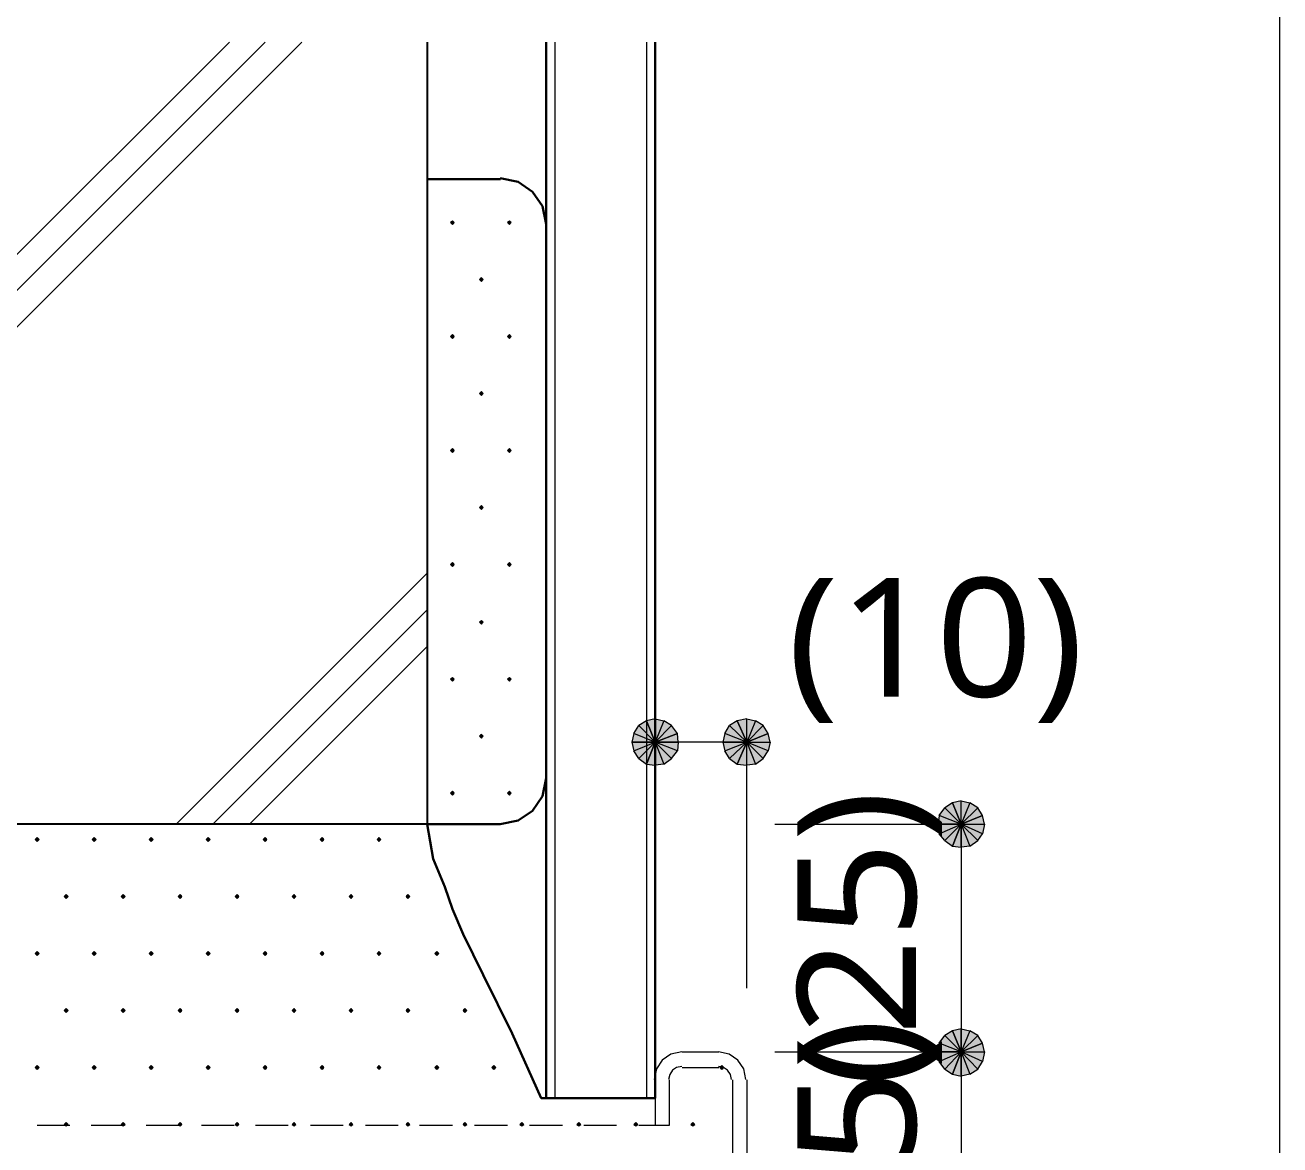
# Model space of a CAD drawing. Header units: millimetres. Extents: x 0 to 420, y 0 to 297.
# Drawn here: x 182.66 to 210.16, y 108.79 to 133.34 of the extents above; entities that cross this region are included whole.
import ezdxf
from ezdxf.enums import TextEntityAlignment as Align

# ---------------------------------------------------------------- set-up
doc = ezdxf.new("R2010")
doc.units = ezdxf.units.MM
doc.styles.add('kst32b', font='NotoSansJP-Variable.ttf')

msp = doc.modelspace()

# ---------------------------------------------------------------- hatches: boundary and pattern name
for points in [[(192.024, 129.053), (192.003, 129.032), (191.982, 129.011), (192.003, 128.99), (192.024, 128.968), (192.045, 128.99), (192.066, 129.011), (192.045, 129.032), (192.024, 129.053)], [(193.273, 129.053), (193.252, 129.032), (193.23, 129.011), (193.252, 128.99), (193.273, 128.968), (193.294, 128.99), (193.315, 129.011), (193.294, 129.032), (193.273, 129.053)], [(192.659, 127.804), (192.638, 127.783), (192.617, 127.762), (192.638, 127.741), (192.659, 127.72), (192.68, 127.741), (192.701, 127.762), (192.68, 127.783), (192.659, 127.804)], [(192.024, 126.555), (192.003, 126.534), (191.982, 126.513), (192.003, 126.492), (192.024, 126.471), (192.045, 126.492), (192.066, 126.513), (192.045, 126.534), (192.024, 126.555)], [(193.273, 126.555), (193.252, 126.534), (193.23, 126.513), (193.252, 126.492), (193.273, 126.471), (193.294, 126.492), (193.315, 126.513), (193.294, 126.534), (193.273, 126.555)], [(192.659, 125.307), (192.638, 125.285), (192.617, 125.264), (192.638, 125.243), (192.659, 125.222), (192.68, 125.243), (192.701, 125.264), (192.68, 125.285), (192.659, 125.307)], [(192.024, 124.058), (192.003, 124.037), (191.982, 124.015), (192.003, 123.994), (192.024, 123.973), (192.045, 123.994), (192.066, 124.015), (192.045, 124.037), (192.024, 124.058)], [(193.273, 124.058), (193.252, 124.037), (193.23, 124.015), (193.252, 123.994), (193.273, 123.973), (193.294, 123.994), (193.315, 124.015), (193.294, 124.037), (193.273, 124.058)], [(192.659, 122.809), (192.638, 122.788), (192.617, 122.767), (192.638, 122.746), (192.659, 122.724), (192.68, 122.746), (192.701, 122.767), (192.68, 122.788), (192.659, 122.809)], [(192.024, 121.56), (192.003, 121.539), (191.982, 121.518), (192.003, 121.497), (192.024, 121.475), (192.045, 121.497), (192.066, 121.518), (192.045, 121.539), (192.024, 121.56)], [(193.273, 121.56), (193.252, 121.539), (193.23, 121.518), (193.252, 121.497), (193.273, 121.475), (193.294, 121.497), (193.315, 121.518), (193.294, 121.539), (193.273, 121.56)], [(192.659, 120.29), (192.638, 120.269), (192.617, 120.248), (192.638, 120.227), (192.659, 120.205), (192.68, 120.227), (192.701, 120.248), (192.68, 120.269), (192.659, 120.29)], [(192.024, 119.041), (192.003, 119.02), (191.982, 118.999), (192.003, 118.978), (192.024, 118.957), (192.045, 118.978), (192.066, 118.999), (192.045, 119.02), (192.024, 119.041)], [(193.273, 119.041), (193.252, 119.02), (193.23, 118.999), (193.252, 118.978), (193.273, 118.957), (193.294, 118.978), (193.315, 118.999), (193.294, 119.02), (193.273, 119.041)], [(192.659, 117.792), (192.638, 117.771), (192.617, 117.75), (192.638, 117.729), (192.659, 117.708), (192.68, 117.729), (192.701, 117.75), (192.68, 117.771), (192.659, 117.792)], [(196.956, 117.814), (196.829, 117.983), (196.469, 117.623), (196.956, 117.814)], [(198.946, 117.814), (198.84, 117.983), (198.48, 117.623), (198.946, 117.814)], [(192.024, 116.544), (192.003, 116.522), (191.982, 116.501), (192.003, 116.48), (192.024, 116.459), (192.045, 116.48), (192.066, 116.501), (192.045, 116.522), (192.024, 116.544)], [(193.273, 116.544), (193.252, 116.522), (193.23, 116.501), (193.252, 116.48), (193.273, 116.459), (193.294, 116.48), (193.315, 116.501), (193.294, 116.522), (193.273, 116.544)], [(203.645, 116.014), (203.539, 116.184), (203.179, 115.824), (203.645, 116.014)], [(182.922, 115.528), (182.901, 115.506), (182.88, 115.485), (182.901, 115.464), (182.922, 115.443), (182.944, 115.464), (182.965, 115.485), (182.944, 115.506), (182.922, 115.528)], [(184.171, 115.528), (184.15, 115.506), (184.129, 115.485), (184.15, 115.464), (184.171, 115.443), (184.192, 115.464), (184.213, 115.485), (184.192, 115.506), (184.171, 115.528)], [(185.42, 115.528), (185.399, 115.506), (185.378, 115.485), (185.399, 115.464), (185.42, 115.443), (185.441, 115.464), (185.462, 115.485), (185.441, 115.506), (185.42, 115.528)], [(186.669, 115.528), (186.648, 115.506), (186.627, 115.485), (186.648, 115.464), (186.669, 115.443), (186.69, 115.464), (186.711, 115.485), (186.69, 115.506), (186.669, 115.528)], [(187.918, 115.528), (187.896, 115.506), (187.875, 115.485), (187.896, 115.464), (187.918, 115.443), (187.939, 115.464), (187.96, 115.485), (187.939, 115.506), (187.918, 115.528)], [(189.167, 115.528), (189.145, 115.506), (189.124, 115.485), (189.145, 115.464), (189.167, 115.443), (189.188, 115.464), (189.209, 115.485), (189.188, 115.506), (189.167, 115.528)], [(190.415, 115.528), (190.394, 115.506), (190.373, 115.485), (190.394, 115.464), (190.415, 115.443), (190.437, 115.464), (190.458, 115.485), (190.437, 115.506), (190.415, 115.528)], [(183.557, 114.279), (183.536, 114.258), (183.515, 114.237), (183.536, 114.215), (183.557, 114.194), (183.579, 114.215), (183.6, 114.237), (183.579, 114.258), (183.557, 114.279)], [(184.806, 114.279), (184.785, 114.258), (184.764, 114.237), (184.785, 114.215), (184.806, 114.194), (184.827, 114.215), (184.849, 114.237), (184.827, 114.258), (184.806, 114.279)], [(186.055, 114.279), (186.034, 114.258), (186.013, 114.237), (186.034, 114.215), (186.055, 114.194), (186.076, 114.215), (186.097, 114.237), (186.076, 114.258), (186.055, 114.279)], [(187.304, 114.279), (187.283, 114.258), (187.262, 114.237), (187.283, 114.215), (187.304, 114.194), (187.325, 114.215), (187.346, 114.237), (187.325, 114.258), (187.304, 114.279)], [(188.553, 114.279), (188.532, 114.258), (188.51, 114.237), (188.532, 114.215), (188.553, 114.194), (188.574, 114.215), (188.595, 114.237), (188.574, 114.258), (188.553, 114.279)], [(189.802, 114.279), (189.78, 114.258), (189.759, 114.237), (189.78, 114.215), (189.802, 114.194), (189.823, 114.215), (189.844, 114.237), (189.823, 114.258), (189.802, 114.279)], [(191.05, 114.279), (191.029, 114.258), (191.008, 114.237), (191.029, 114.215), (191.05, 114.194), (191.071, 114.215), (191.093, 114.237), (191.071, 114.258), (191.05, 114.279)], [(182.922, 113.03), (182.901, 113.009), (182.88, 112.988), (182.901, 112.966), (182.922, 112.945), (182.944, 112.966), (182.965, 112.988), (182.944, 113.009), (182.922, 113.03)], [(184.171, 113.03), (184.15, 113.009), (184.129, 112.988), (184.15, 112.966), (184.171, 112.945), (184.192, 112.966), (184.213, 112.988), (184.192, 113.009), (184.171, 113.03)], [(185.42, 113.03), (185.399, 113.009), (185.378, 112.988), (185.399, 112.966), (185.42, 112.945), (185.441, 112.966), (185.462, 112.988), (185.441, 113.009), (185.42, 113.03)], [(186.669, 113.03), (186.648, 113.009), (186.627, 112.988), (186.648, 112.966), (186.669, 112.945), (186.69, 112.966), (186.711, 112.988), (186.69, 113.009), (186.669, 113.03)], [(187.918, 113.03), (187.896, 113.009), (187.875, 112.988), (187.896, 112.966), (187.918, 112.945), (187.939, 112.966), (187.96, 112.988), (187.939, 113.009), (187.918, 113.03)], [(189.167, 113.03), (189.145, 113.009), (189.124, 112.988), (189.145, 112.966), (189.167, 112.945), (189.188, 112.966), (189.209, 112.988), (189.188, 113.009), (189.167, 113.03)], [(190.415, 113.03), (190.394, 113.009), (190.373, 112.988), (190.394, 112.966), (190.415, 112.945), (190.437, 112.966), (190.458, 112.988), (190.437, 113.009), (190.415, 113.03)], [(191.685, 113.03), (191.664, 113.009), (191.643, 112.988), (191.664, 112.966), (191.685, 112.945), (191.707, 112.966), (191.728, 112.988), (191.707, 113.009), (191.685, 113.03)], [(183.557, 111.781), (183.536, 111.76), (183.515, 111.739), (183.536, 111.718), (183.557, 111.696), (183.579, 111.718), (183.6, 111.739), (183.579, 111.76), (183.557, 111.781)], [(184.806, 111.781), (184.785, 111.76), (184.764, 111.739), (184.785, 111.718), (184.806, 111.696), (184.827, 111.718), (184.849, 111.739), (184.827, 111.76), (184.806, 111.781)], [(186.055, 111.781), (186.034, 111.76), (186.013, 111.739), (186.034, 111.718), (186.055, 111.696), (186.076, 111.718), (186.097, 111.739), (186.076, 111.76), (186.055, 111.781)], [(187.304, 111.781), (187.283, 111.76), (187.262, 111.739), (187.283, 111.718), (187.304, 111.696), (187.325, 111.718), (187.346, 111.739), (187.325, 111.76), (187.304, 111.781)], [(188.553, 111.781), (188.532, 111.76), (188.51, 111.739), (188.532, 111.718), (188.553, 111.696), (188.574, 111.718), (188.595, 111.739), (188.574, 111.76), (188.553, 111.781)], [(189.802, 111.781), (189.78, 111.76), (189.759, 111.739), (189.78, 111.718), (189.802, 111.696), (189.823, 111.718), (189.844, 111.739), (189.823, 111.76), (189.802, 111.781)], [(191.05, 111.781), (191.029, 111.76), (191.008, 111.739), (191.029, 111.718), (191.05, 111.696), (191.071, 111.718), (191.093, 111.739), (191.071, 111.76), (191.05, 111.781)], [(192.299, 111.781), (192.278, 111.76), (192.257, 111.739), (192.278, 111.718), (192.299, 111.696), (192.32, 111.718), (192.342, 111.739), (192.32, 111.76), (192.299, 111.781)], [(203.645, 111.019), (203.539, 111.188), (203.179, 110.829), (203.645, 111.019)], [(182.922, 110.532), (182.901, 110.511), (182.88, 110.49), (182.901, 110.469), (182.922, 110.448), (182.944, 110.469), (182.965, 110.49), (182.944, 110.511), (182.922, 110.532)], [(184.171, 110.532), (184.15, 110.511), (184.129, 110.49), (184.15, 110.469), (184.171, 110.448), (184.192, 110.469), (184.213, 110.49), (184.192, 110.511), (184.171, 110.532)], [(185.42, 110.532), (185.399, 110.511), (185.378, 110.49), (185.399, 110.469), (185.42, 110.448), (185.441, 110.469), (185.462, 110.49), (185.441, 110.511), (185.42, 110.532)], [(186.669, 110.532), (186.648, 110.511), (186.627, 110.49), (186.648, 110.469), (186.669, 110.448), (186.69, 110.469), (186.711, 110.49), (186.69, 110.511), (186.669, 110.532)], [(187.918, 110.532), (187.896, 110.511), (187.875, 110.49), (187.896, 110.469), (187.918, 110.448), (187.939, 110.469), (187.96, 110.49), (187.939, 110.511), (187.918, 110.532)], [(189.167, 110.532), (189.145, 110.511), (189.124, 110.49), (189.145, 110.469), (189.167, 110.448), (189.188, 110.469), (189.209, 110.49), (189.188, 110.511), (189.167, 110.532)], [(190.415, 110.532), (190.394, 110.511), (190.373, 110.49), (190.394, 110.469), (190.415, 110.448), (190.437, 110.469), (190.458, 110.49), (190.437, 110.511), (190.415, 110.532)], [(191.685, 110.532), (191.664, 110.511), (191.643, 110.49), (191.664, 110.469), (191.685, 110.448), (191.707, 110.469), (191.728, 110.49), (191.707, 110.511), (191.685, 110.532)], [(192.934, 110.532), (192.913, 110.511), (192.892, 110.49), (192.913, 110.469), (192.934, 110.448), (192.955, 110.469), (192.977, 110.49), (192.955, 110.511), (192.934, 110.532)], [(197.929, 110.532), (197.908, 110.511), (197.887, 110.49), (197.908, 110.469), (197.929, 110.448), (197.951, 110.469), (197.972, 110.49), (197.951, 110.511), (197.929, 110.532)], [(183.557, 109.284), (183.536, 109.262), (183.515, 109.241), (183.536, 109.22), (183.557, 109.199), (183.579, 109.22), (183.6, 109.241), (183.579, 109.262), (183.557, 109.284)], [(184.806, 109.284), (184.785, 109.262), (184.764, 109.241), (184.785, 109.22), (184.806, 109.199), (184.827, 109.22), (184.849, 109.241), (184.827, 109.262), (184.806, 109.284)], [(186.055, 109.284), (186.034, 109.262), (186.013, 109.241), (186.034, 109.22), (186.055, 109.199), (186.076, 109.22), (186.097, 109.241), (186.076, 109.262), (186.055, 109.284)], [(187.304, 109.284), (187.283, 109.262), (187.262, 109.241), (187.283, 109.22), (187.304, 109.199), (187.325, 109.22), (187.346, 109.241), (187.325, 109.262), (187.304, 109.284)], [(188.553, 109.284), (188.532, 109.262), (188.51, 109.241), (188.532, 109.22), (188.553, 109.199), (188.574, 109.22), (188.595, 109.241), (188.574, 109.262), (188.553, 109.284)], [(189.802, 109.284), (189.78, 109.262), (189.759, 109.241), (189.78, 109.22), (189.802, 109.199), (189.823, 109.22), (189.844, 109.241), (189.823, 109.262), (189.802, 109.284)], [(191.05, 109.284), (191.029, 109.262), (191.008, 109.241), (191.029, 109.22), (191.05, 109.199), (191.071, 109.22), (191.093, 109.241), (191.071, 109.262), (191.05, 109.284)], [(192.299, 109.284), (192.278, 109.262), (192.257, 109.241), (192.278, 109.22), (192.299, 109.199), (192.32, 109.22), (192.342, 109.241), (192.32, 109.262), (192.299, 109.284)], [(193.548, 109.284), (193.527, 109.262), (193.506, 109.241), (193.527, 109.22), (193.548, 109.199), (193.569, 109.22), (193.59, 109.241), (193.569, 109.262), (193.548, 109.284)], [(194.797, 109.284), (194.776, 109.262), (194.754, 109.241), (194.776, 109.22), (194.797, 109.199), (194.818, 109.22), (194.839, 109.241), (194.818, 109.262), (194.797, 109.284)], [(196.046, 109.284), (196.025, 109.262), (196.003, 109.241), (196.025, 109.22), (196.046, 109.199), (196.067, 109.22), (196.088, 109.241), (196.067, 109.262), (196.046, 109.284)], [(197.295, 109.284), (197.273, 109.262), (197.252, 109.241), (197.273, 109.22), (197.295, 109.199), (197.316, 109.22), (197.337, 109.241), (197.316, 109.262), (197.295, 109.284)]]:
    msp.add_hatch(color=7).paths.add_polyline_path(points)
h = msp.add_hatch(color=7)
h.paths.add_polyline_path([(196.279, 118.089), (196.109, 117.983), (196.469, 117.623), (196.279, 118.089)])
h.paths.add_polyline_path([(196.109, 117.983), (196.469, 117.623), (196.003, 117.814), (196.109, 117.983)])
h.paths.add_polyline_path([(196.469, 117.623), (196.003, 117.814), (195.961, 117.623), (196.469, 117.623)])
h = msp.add_hatch(color=7)
h.paths.add_polyline_path([(196.829, 117.983), (196.66, 118.089), (196.469, 117.623), (196.829, 117.983)])
h.paths.add_polyline_path([(196.66, 118.089), (196.469, 117.623), (196.469, 118.131), (196.66, 118.089)])
h.paths.add_polyline_path([(196.469, 117.623), (196.469, 118.131), (196.279, 118.089), (196.469, 117.623)])
h = msp.add_hatch(color=7)
h.paths.add_polyline_path([(198.268, 118.089), (198.099, 117.983), (198.48, 117.623), (198.268, 118.089)])
h.paths.add_polyline_path([(198.099, 117.983), (198.48, 117.623), (197.993, 117.814), (198.099, 117.983)])
h.paths.add_polyline_path([(198.48, 117.623), (197.993, 117.814), (197.951, 117.623), (198.48, 117.623)])
h = msp.add_hatch(color=7)
h.paths.add_polyline_path([(198.84, 117.983), (198.67, 118.089), (198.48, 117.623), (198.84, 117.983)])
h.paths.add_polyline_path([(198.67, 118.089), (198.48, 117.623), (198.48, 118.131), (198.67, 118.089)])
h.paths.add_polyline_path([(198.48, 117.623), (198.48, 118.131), (198.268, 118.089), (198.48, 117.623)])
h = msp.add_hatch(color=7)
h.paths.add_polyline_path([(196.829, 117.263), (196.956, 117.433), (196.469, 117.623), (196.829, 117.263)])
h.paths.add_polyline_path([(196.956, 117.433), (196.469, 117.623), (196.977, 117.623), (196.956, 117.433)])
h.paths.add_polyline_path([(196.469, 117.623), (196.977, 117.623), (196.956, 117.814), (196.469, 117.623)])
h = msp.add_hatch(color=7)
h.paths.add_polyline_path([(198.84, 117.263), (198.946, 117.433), (198.48, 117.623), (198.84, 117.263)])
h.paths.add_polyline_path([(198.946, 117.433), (198.48, 117.623), (198.988, 117.623), (198.946, 117.433)])
h.paths.add_polyline_path([(198.48, 117.623), (198.988, 117.623), (198.946, 117.814), (198.48, 117.623)])
h = msp.add_hatch(color=7)
h.paths.add_polyline_path([(195.961, 117.623), (196.003, 117.433), (196.469, 117.623), (195.961, 117.623)])
h.paths.add_polyline_path([(196.003, 117.433), (196.469, 117.623), (196.109, 117.263), (196.003, 117.433)])
h.paths.add_polyline_path([(196.469, 117.623), (196.109, 117.263), (196.279, 117.136), (196.469, 117.623)])
h = msp.add_hatch(color=7)
h.paths.add_polyline_path([(196.279, 117.136), (196.469, 117.115), (196.469, 117.623), (196.279, 117.136)])
h.paths.add_polyline_path([(196.469, 117.115), (196.469, 117.623), (196.66, 117.136), (196.469, 117.115)])
h.paths.add_polyline_path([(196.469, 117.623), (196.66, 117.136), (196.829, 117.263), (196.469, 117.623)])
h = msp.add_hatch(color=7)
h.paths.add_polyline_path([(197.951, 117.623), (197.993, 117.433), (198.48, 117.623), (197.951, 117.623)])
h.paths.add_polyline_path([(197.993, 117.433), (198.48, 117.623), (198.099, 117.263), (197.993, 117.433)])
h.paths.add_polyline_path([(198.48, 117.623), (198.099, 117.263), (198.268, 117.136), (198.48, 117.623)])
h = msp.add_hatch(color=7)
h.paths.add_polyline_path([(198.268, 117.136), (198.48, 117.115), (198.48, 117.623), (198.268, 117.136)])
h.paths.add_polyline_path([(198.48, 117.115), (198.48, 117.623), (198.67, 117.136), (198.48, 117.115)])
h.paths.add_polyline_path([(198.48, 117.623), (198.67, 117.136), (198.84, 117.263), (198.48, 117.623)])
h = msp.add_hatch(color=7)
h.paths.add_polyline_path([(202.988, 116.29), (202.819, 116.184), (203.179, 115.824), (202.988, 116.29)])
h.paths.add_polyline_path([(202.819, 116.184), (203.179, 115.824), (202.692, 116.014), (202.819, 116.184)])
h.paths.add_polyline_path([(203.179, 115.824), (202.692, 116.014), (202.671, 115.824), (203.179, 115.824)])
h = msp.add_hatch(color=7)
h.paths.add_polyline_path([(203.539, 116.184), (203.369, 116.29), (203.179, 115.824), (203.539, 116.184)])
h.paths.add_polyline_path([(203.369, 116.29), (203.179, 115.824), (203.179, 116.332), (203.369, 116.29)])
h.paths.add_polyline_path([(203.179, 115.824), (203.179, 116.332), (202.988, 116.29), (203.179, 115.824)])
h = msp.add_hatch(color=7)
h.paths.add_polyline_path([(202.671, 115.824), (202.692, 115.612), (203.179, 115.824), (202.671, 115.824)])
h.paths.add_polyline_path([(202.692, 115.612), (203.179, 115.824), (202.819, 115.464), (202.692, 115.612)])
h.paths.add_polyline_path([(203.179, 115.824), (202.819, 115.464), (202.988, 115.337), (203.179, 115.824)])
h = msp.add_hatch(color=7)
h.paths.add_polyline_path([(202.988, 115.337), (203.179, 115.316), (203.179, 115.824), (202.988, 115.337)])
h.paths.add_polyline_path([(203.179, 115.316), (203.179, 115.824), (203.369, 115.337), (203.179, 115.316)])
h.paths.add_polyline_path([(203.179, 115.824), (203.369, 115.337), (203.539, 115.464), (203.179, 115.824)])
h = msp.add_hatch(color=7)
h.paths.add_polyline_path([(203.539, 115.464), (203.645, 115.612), (203.179, 115.824), (203.539, 115.464)])
h.paths.add_polyline_path([(203.645, 115.612), (203.179, 115.824), (203.687, 115.824), (203.645, 115.612)])
h.paths.add_polyline_path([(203.179, 115.824), (203.687, 115.824), (203.645, 116.014), (203.179, 115.824)])
h = msp.add_hatch(color=7)
h.paths.add_polyline_path([(202.988, 111.294), (202.819, 111.188), (203.179, 110.829), (202.988, 111.294)])
h.paths.add_polyline_path([(202.819, 111.188), (203.179, 110.829), (202.692, 111.019), (202.819, 111.188)])
h.paths.add_polyline_path([(203.179, 110.829), (202.692, 111.019), (202.671, 110.829), (203.179, 110.829)])
h = msp.add_hatch(color=7)
h.paths.add_polyline_path([(203.539, 111.188), (203.369, 111.294), (203.179, 110.829), (203.539, 111.188)])
h.paths.add_polyline_path([(203.369, 111.294), (203.179, 110.829), (203.179, 111.337), (203.369, 111.294)])
h.paths.add_polyline_path([(203.179, 110.829), (203.179, 111.337), (202.988, 111.294), (203.179, 110.829)])
h = msp.add_hatch(color=7)
h.paths.add_polyline_path([(203.539, 110.448), (203.645, 110.617), (203.179, 110.829), (203.539, 110.448)])
h.paths.add_polyline_path([(203.645, 110.617), (203.179, 110.829), (203.687, 110.829), (203.645, 110.617)])
h.paths.add_polyline_path([(203.179, 110.829), (203.687, 110.829), (203.645, 111.019), (203.179, 110.829)])
h = msp.add_hatch(color=7)
h.paths.add_polyline_path([(202.671, 110.829), (202.692, 110.617), (203.179, 110.829), (202.671, 110.829)])
h.paths.add_polyline_path([(202.692, 110.617), (203.179, 110.829), (202.819, 110.448), (202.692, 110.617)])
h.paths.add_polyline_path([(203.179, 110.829), (202.819, 110.448), (202.988, 110.342), (203.179, 110.829)])
h = msp.add_hatch(color=7)
h.paths.add_polyline_path([(202.988, 110.342), (203.179, 110.3), (203.179, 110.829), (202.988, 110.342)])
h.paths.add_polyline_path([(203.179, 110.3), (203.179, 110.829), (203.369, 110.342), (203.179, 110.3)])
h.paths.add_polyline_path([(203.179, 110.829), (203.369, 110.342), (203.539, 110.448), (203.179, 110.829)])

# ---------------------------------------------------------------- linework, layer by layer
at = {"lineweight": 13}
for points in [[(210.164, 45.995), (210.164, 285.983)], [(187.918, 132.969), (171.471, 116.522)], [(187.135, 132.969), (171.471, 117.327)], [(188.722, 132.969), (171.577, 115.824)], [(194.268, 132.969), (194.268, 109.813)], [(196.279, 132.969), (196.279, 109.813)], [(191.474, 121.327), (185.97, 115.824)], [(191.474, 120.523), (186.775, 115.824)], [(191.474, 119.719), (187.579, 115.824)], [(198.48, 117.623), (196.469, 117.623)], [(198.48, 112.226), (198.48, 117.623)], [(199.094, 115.824), (203.179, 115.824)], [(203.179, 115.824), (203.179, 110.829)], [(197.051, 110.829), (196.816, 110.781), (196.625, 110.652), (196.495, 110.46), (196.448, 110.225)], [(197.062, 110.829), (197.866, 110.829)], [(198.459, 110.225), (198.411, 110.46), (198.282, 110.652), (198.09, 110.781), (197.855, 110.829)], [(199.094, 110.829), (203.179, 110.829)], [(203.179, 110.829), (203.179, 105.812)], [(197.051, 110.511), (196.94, 110.489), (196.849, 110.427), (196.788, 110.337), (196.765, 110.225)], [(197.062, 110.49), (197.866, 110.49)], [(198.141, 110.225), (198.119, 110.337), (198.057, 110.427), (197.967, 110.489), (197.855, 110.511)], [(196.469, 110.215), (196.469, 109.22), (196.787, 109.22), (196.787, 110.215)], [(198.162, 110.215), (198.162, 106.426)], [(198.48, 110.215), (198.48, 106.426)], [(182.922, 109.22), (183.642, 109.22)], [(184.108, 109.22), (184.827, 109.22)], [(185.314, 109.22), (186.034, 109.22)], [(186.521, 109.22), (187.24, 109.22)], [(187.706, 109.22), (188.426, 109.22)], [(188.912, 109.22), (189.632, 109.22)], [(190.119, 109.22), (190.839, 109.22)], [(191.304, 109.22), (192.024, 109.22)], [(192.511, 109.22), (193.23, 109.22)], [(193.717, 109.22), (194.437, 109.22)], [(194.903, 109.22), (195.622, 109.22)], [(196.109, 109.22), (196.469, 109.22)]]:
    msp.add_lwpolyline(points, dxfattribs=at)
at = {"lineweight": 25}
msp.add_lwpolyline([(191.474, 132.969), (191.474, 115.824), (171.471, 115.824), (171.471, 132.969)], dxfattribs=at)
at = {"lineweight": 30}
for points in [[(194.077, 132.969), (194.077, 109.813)], [(196.469, 132.969), (196.469, 109.813), (194.077, 109.813)], [(193.082, 129.963), (191.474, 129.963)], [(194.077, 128.979), (193.998, 129.37), (193.783, 129.69), (193.463, 129.905), (193.072, 129.984)], [(193.072, 115.824), (193.463, 115.903), (193.783, 116.118), (193.998, 116.438), (194.077, 116.829)], [(191.474, 115.824), (191.601, 115.062), (191.855, 114.448), (192.024, 113.961), (192.257, 113.411), (192.701, 112.522), (193.336, 111.231), (193.971, 109.813), (194.077, 109.813)], [(193.082, 115.824), (191.474, 115.824)]]:
    msp.add_lwpolyline(points, dxfattribs=at)
at = {"lineweight": 0}
for points in [[(192.024, 129.053), (192.003, 129.032), (191.982, 129.011), (192.003, 128.99), (192.024, 128.968), (192.045, 128.99), (192.066, 129.011), (192.045, 129.032)], [(193.273, 129.053), (193.252, 129.032), (193.23, 129.011), (193.252, 128.99), (193.273, 128.968), (193.294, 128.99), (193.315, 129.011), (193.294, 129.032)], [(192.659, 127.804), (192.638, 127.783), (192.617, 127.762), (192.638, 127.741), (192.659, 127.72), (192.68, 127.741), (192.701, 127.762), (192.68, 127.783)], [(192.024, 126.555), (192.003, 126.534), (191.982, 126.513), (192.003, 126.492), (192.024, 126.471), (192.045, 126.492), (192.066, 126.513), (192.045, 126.534)], [(193.273, 126.555), (193.252, 126.534), (193.23, 126.513), (193.252, 126.492), (193.273, 126.471), (193.294, 126.492), (193.315, 126.513), (193.294, 126.534)], [(192.659, 125.307), (192.638, 125.285), (192.617, 125.264), (192.638, 125.243), (192.659, 125.222), (192.68, 125.243), (192.701, 125.264), (192.68, 125.285)], [(192.024, 124.058), (192.003, 124.037), (191.982, 124.015), (192.003, 123.994), (192.024, 123.973), (192.045, 123.994), (192.066, 124.015), (192.045, 124.037)], [(193.273, 124.058), (193.252, 124.037), (193.23, 124.015), (193.252, 123.994), (193.273, 123.973), (193.294, 123.994), (193.315, 124.015), (193.294, 124.037)], [(192.659, 122.809), (192.638, 122.788), (192.617, 122.767), (192.638, 122.746), (192.659, 122.724), (192.68, 122.746), (192.701, 122.767), (192.68, 122.788)], [(192.024, 121.56), (192.003, 121.539), (191.982, 121.518), (192.003, 121.497), (192.024, 121.475), (192.045, 121.497), (192.066, 121.518), (192.045, 121.539)], [(193.273, 121.56), (193.252, 121.539), (193.23, 121.518), (193.252, 121.497), (193.273, 121.475), (193.294, 121.497), (193.315, 121.518), (193.294, 121.539)], [(192.659, 120.29), (192.638, 120.269), (192.617, 120.248), (192.638, 120.227), (192.659, 120.205), (192.68, 120.227), (192.701, 120.248), (192.68, 120.269)], [(192.024, 119.041), (192.003, 119.02), (191.982, 118.999), (192.003, 118.978), (192.024, 118.957), (192.045, 118.978), (192.066, 118.999), (192.045, 119.02)], [(193.273, 119.041), (193.252, 119.02), (193.23, 118.999), (193.252, 118.978), (193.273, 118.957), (193.294, 118.978), (193.315, 118.999), (193.294, 119.02)], [(196.279, 118.089), (196.109, 117.983), (196.469, 117.623)], [(196.469, 117.623), (196.469, 118.131), (196.279, 118.089)], [(196.66, 118.089), (196.469, 117.623), (196.469, 118.131)], [(196.829, 117.983), (196.66, 118.089), (196.469, 117.623)], [(198.268, 118.089), (198.099, 117.983), (198.48, 117.623)], [(198.48, 117.623), (198.48, 118.131), (198.268, 118.089)], [(198.67, 118.089), (198.48, 117.623), (198.48, 118.131)], [(198.84, 117.983), (198.67, 118.089), (198.48, 117.623)], [(192.659, 117.792), (192.638, 117.771), (192.617, 117.75), (192.638, 117.729), (192.659, 117.708), (192.68, 117.729), (192.701, 117.75), (192.68, 117.771)], [(196.469, 117.623), (196.003, 117.814), (195.961, 117.623)], [(196.109, 117.983), (196.469, 117.623), (196.003, 117.814)], [(196.956, 117.814), (196.829, 117.983), (196.469, 117.623)], [(196.469, 117.623), (196.977, 117.623), (196.956, 117.814)], [(198.48, 117.623), (197.993, 117.814), (197.951, 117.623)], [(198.099, 117.983), (198.48, 117.623), (197.993, 117.814)], [(198.946, 117.814), (198.84, 117.983), (198.48, 117.623)], [(198.48, 117.623), (198.988, 117.623), (198.946, 117.814)], [(195.961, 117.623), (196.003, 117.433), (196.469, 117.623)], [(196.003, 117.433), (196.469, 117.623), (196.109, 117.263)], [(196.469, 117.623), (196.109, 117.263), (196.279, 117.136)], [(196.279, 117.136), (196.469, 117.115), (196.469, 117.623)], [(196.469, 117.115), (196.469, 117.623), (196.66, 117.136)], [(196.469, 117.623), (196.66, 117.136), (196.829, 117.263)], [(196.829, 117.263), (196.956, 117.433), (196.469, 117.623)], [(196.956, 117.433), (196.469, 117.623), (196.977, 117.623)], [(197.951, 117.623), (197.993, 117.433), (198.48, 117.623)], [(197.993, 117.433), (198.48, 117.623), (198.099, 117.263)], [(198.48, 117.623), (198.099, 117.263), (198.268, 117.136)], [(198.268, 117.136), (198.48, 117.115), (198.48, 117.623)], [(198.48, 117.115), (198.48, 117.623), (198.67, 117.136)], [(198.48, 117.623), (198.67, 117.136), (198.84, 117.263)], [(198.84, 117.263), (198.946, 117.433), (198.48, 117.623)], [(198.946, 117.433), (198.48, 117.623), (198.988, 117.623)], [(192.024, 116.544), (192.003, 116.522), (191.982, 116.501), (192.003, 116.48), (192.024, 116.459), (192.045, 116.48), (192.066, 116.501), (192.045, 116.522)], [(193.273, 116.544), (193.252, 116.522), (193.23, 116.501), (193.252, 116.48), (193.273, 116.459), (193.294, 116.48), (193.315, 116.501), (193.294, 116.522)], [(202.819, 116.184), (203.179, 115.824), (202.692, 116.014)], [(202.988, 116.29), (202.819, 116.184), (203.179, 115.824)], [(203.179, 115.824), (203.179, 116.332), (202.988, 116.29)], [(203.369, 116.29), (203.179, 115.824), (203.179, 116.332)], [(203.539, 116.184), (203.369, 116.29), (203.179, 115.824)], [(203.645, 116.014), (203.539, 116.184), (203.179, 115.824)], [(203.179, 115.824), (202.692, 116.014), (202.671, 115.824)], [(202.671, 115.824), (202.692, 115.612), (203.179, 115.824)], [(202.692, 115.612), (203.179, 115.824), (202.819, 115.464)], [(203.179, 115.824), (202.819, 115.464), (202.988, 115.337)], [(202.988, 115.337), (203.179, 115.316), (203.179, 115.824)], [(203.179, 115.824), (203.687, 115.824), (203.645, 116.014)], [(203.179, 115.316), (203.179, 115.824), (203.369, 115.337)], [(203.179, 115.824), (203.369, 115.337), (203.539, 115.464)], [(203.539, 115.464), (203.645, 115.612), (203.179, 115.824)], [(203.645, 115.612), (203.179, 115.824), (203.687, 115.824)], [(182.922, 115.528), (182.901, 115.506), (182.88, 115.485), (182.901, 115.464), (182.922, 115.443), (182.944, 115.464), (182.965, 115.485), (182.944, 115.506)], [(184.171, 115.528), (184.15, 115.506), (184.129, 115.485), (184.15, 115.464), (184.171, 115.443), (184.192, 115.464), (184.213, 115.485), (184.192, 115.506)], [(185.42, 115.528), (185.399, 115.506), (185.378, 115.485), (185.399, 115.464), (185.42, 115.443), (185.441, 115.464), (185.462, 115.485), (185.441, 115.506)], [(186.669, 115.528), (186.648, 115.506), (186.627, 115.485), (186.648, 115.464), (186.669, 115.443), (186.69, 115.464), (186.711, 115.485), (186.69, 115.506)], [(187.918, 115.528), (187.896, 115.506), (187.875, 115.485), (187.896, 115.464), (187.918, 115.443), (187.939, 115.464), (187.96, 115.485), (187.939, 115.506)], [(189.167, 115.528), (189.145, 115.506), (189.124, 115.485), (189.145, 115.464), (189.167, 115.443), (189.188, 115.464), (189.209, 115.485), (189.188, 115.506)], [(190.415, 115.528), (190.394, 115.506), (190.373, 115.485), (190.394, 115.464), (190.415, 115.443), (190.437, 115.464), (190.458, 115.485), (190.437, 115.506)], [(183.557, 114.279), (183.536, 114.258), (183.515, 114.237), (183.536, 114.215), (183.557, 114.194), (183.579, 114.215), (183.6, 114.237), (183.579, 114.258)], [(184.806, 114.279), (184.785, 114.258), (184.764, 114.237), (184.785, 114.215), (184.806, 114.194), (184.827, 114.215), (184.849, 114.237), (184.827, 114.258)], [(186.055, 114.279), (186.034, 114.258), (186.013, 114.237), (186.034, 114.215), (186.055, 114.194), (186.076, 114.215), (186.097, 114.237), (186.076, 114.258)], [(187.304, 114.279), (187.283, 114.258), (187.262, 114.237), (187.283, 114.215), (187.304, 114.194), (187.325, 114.215), (187.346, 114.237), (187.325, 114.258)], [(188.553, 114.279), (188.532, 114.258), (188.51, 114.237), (188.532, 114.215), (188.553, 114.194), (188.574, 114.215), (188.595, 114.237), (188.574, 114.258)], [(189.802, 114.279), (189.78, 114.258), (189.759, 114.237), (189.78, 114.215), (189.802, 114.194), (189.823, 114.215), (189.844, 114.237), (189.823, 114.258)], [(191.05, 114.279), (191.029, 114.258), (191.008, 114.237), (191.029, 114.215), (191.05, 114.194), (191.071, 114.215), (191.093, 114.237), (191.071, 114.258)], [(182.922, 113.03), (182.901, 113.009), (182.88, 112.988), (182.901, 112.966), (182.922, 112.945), (182.944, 112.966), (182.965, 112.988), (182.944, 113.009)], [(184.171, 113.03), (184.15, 113.009), (184.129, 112.988), (184.15, 112.966), (184.171, 112.945), (184.192, 112.966), (184.213, 112.988), (184.192, 113.009)], [(185.42, 113.03), (185.399, 113.009), (185.378, 112.988), (185.399, 112.966), (185.42, 112.945), (185.441, 112.966), (185.462, 112.988), (185.441, 113.009)], [(186.669, 113.03), (186.648, 113.009), (186.627, 112.988), (186.648, 112.966), (186.669, 112.945), (186.69, 112.966), (186.711, 112.988), (186.69, 113.009)], [(187.918, 113.03), (187.896, 113.009), (187.875, 112.988), (187.896, 112.966), (187.918, 112.945), (187.939, 112.966), (187.96, 112.988), (187.939, 113.009)], [(189.167, 113.03), (189.145, 113.009), (189.124, 112.988), (189.145, 112.966), (189.167, 112.945), (189.188, 112.966), (189.209, 112.988), (189.188, 113.009)], [(190.415, 113.03), (190.394, 113.009), (190.373, 112.988), (190.394, 112.966), (190.415, 112.945), (190.437, 112.966), (190.458, 112.988), (190.437, 113.009)], [(191.685, 113.03), (191.664, 113.009), (191.643, 112.988), (191.664, 112.966), (191.685, 112.945), (191.707, 112.966), (191.728, 112.988), (191.707, 113.009)], [(183.557, 111.781), (183.536, 111.76), (183.515, 111.739), (183.536, 111.718), (183.557, 111.696), (183.579, 111.718), (183.6, 111.739), (183.579, 111.76)], [(184.806, 111.781), (184.785, 111.76), (184.764, 111.739), (184.785, 111.718), (184.806, 111.696), (184.827, 111.718), (184.849, 111.739), (184.827, 111.76)], [(186.055, 111.781), (186.034, 111.76), (186.013, 111.739), (186.034, 111.718), (186.055, 111.696), (186.076, 111.718), (186.097, 111.739), (186.076, 111.76)], [(187.304, 111.781), (187.283, 111.76), (187.262, 111.739), (187.283, 111.718), (187.304, 111.696), (187.325, 111.718), (187.346, 111.739), (187.325, 111.76)], [(188.553, 111.781), (188.532, 111.76), (188.51, 111.739), (188.532, 111.718), (188.553, 111.696), (188.574, 111.718), (188.595, 111.739), (188.574, 111.76)], [(189.802, 111.781), (189.78, 111.76), (189.759, 111.739), (189.78, 111.718), (189.802, 111.696), (189.823, 111.718), (189.844, 111.739), (189.823, 111.76)], [(191.05, 111.781), (191.029, 111.76), (191.008, 111.739), (191.029, 111.718), (191.05, 111.696), (191.071, 111.718), (191.093, 111.739), (191.071, 111.76)], [(192.299, 111.781), (192.278, 111.76), (192.257, 111.739), (192.278, 111.718), (192.299, 111.696), (192.32, 111.718), (192.342, 111.739), (192.32, 111.76)], [(202.819, 111.188), (203.179, 110.829), (202.692, 111.019)], [(202.988, 111.294), (202.819, 111.188), (203.179, 110.829)], [(203.179, 110.829), (203.179, 111.337), (202.988, 111.294)], [(203.369, 111.294), (203.179, 110.829), (203.179, 111.337)], [(203.539, 111.188), (203.369, 111.294), (203.179, 110.829)], [(203.645, 111.019), (203.539, 111.188), (203.179, 110.829)], [(203.179, 110.829), (202.692, 111.019), (202.671, 110.829)], [(203.179, 110.829), (203.687, 110.829), (203.645, 111.019)], [(202.671, 110.829), (202.692, 110.617), (203.179, 110.829)], [(202.692, 110.617), (203.179, 110.829), (202.819, 110.448)], [(203.179, 110.829), (202.819, 110.448), (202.988, 110.342)], [(202.988, 110.342), (203.179, 110.3), (203.179, 110.829)], [(203.179, 110.3), (203.179, 110.829), (203.369, 110.342)], [(203.179, 110.829), (203.369, 110.342), (203.539, 110.448)], [(203.539, 110.448), (203.645, 110.617), (203.179, 110.829)], [(203.645, 110.617), (203.179, 110.829), (203.687, 110.829)], [(182.922, 110.532), (182.901, 110.511), (182.88, 110.49), (182.901, 110.469), (182.922, 110.448), (182.944, 110.469), (182.965, 110.49), (182.944, 110.511)], [(184.171, 110.532), (184.15, 110.511), (184.129, 110.49), (184.15, 110.469), (184.171, 110.448), (184.192, 110.469), (184.213, 110.49), (184.192, 110.511)], [(185.42, 110.532), (185.399, 110.511), (185.378, 110.49), (185.399, 110.469), (185.42, 110.448), (185.441, 110.469), (185.462, 110.49), (185.441, 110.511)], [(186.669, 110.532), (186.648, 110.511), (186.627, 110.49), (186.648, 110.469), (186.669, 110.448), (186.69, 110.469), (186.711, 110.49), (186.69, 110.511)], [(187.918, 110.532), (187.896, 110.511), (187.875, 110.49), (187.896, 110.469), (187.918, 110.448), (187.939, 110.469), (187.96, 110.49), (187.939, 110.511)], [(189.167, 110.532), (189.145, 110.511), (189.124, 110.49), (189.145, 110.469), (189.167, 110.448), (189.188, 110.469), (189.209, 110.49), (189.188, 110.511)], [(190.415, 110.532), (190.394, 110.511), (190.373, 110.49), (190.394, 110.469), (190.415, 110.448), (190.437, 110.469), (190.458, 110.49), (190.437, 110.511)], [(191.685, 110.532), (191.664, 110.511), (191.643, 110.49), (191.664, 110.469), (191.685, 110.448), (191.707, 110.469), (191.728, 110.49), (191.707, 110.511)], [(192.934, 110.532), (192.913, 110.511), (192.892, 110.49), (192.913, 110.469), (192.934, 110.448), (192.955, 110.469), (192.977, 110.49), (192.955, 110.511)], [(197.929, 110.532), (197.908, 110.511), (197.887, 110.49), (197.908, 110.469), (197.929, 110.448), (197.951, 110.469), (197.972, 110.49), (197.951, 110.511)], [(183.557, 109.284), (183.536, 109.262), (183.515, 109.241), (183.536, 109.22), (183.557, 109.199), (183.579, 109.22), (183.6, 109.241), (183.579, 109.262)], [(184.806, 109.284), (184.785, 109.262), (184.764, 109.241), (184.785, 109.22), (184.806, 109.199), (184.827, 109.22), (184.849, 109.241), (184.827, 109.262)], [(186.055, 109.284), (186.034, 109.262), (186.013, 109.241), (186.034, 109.22), (186.055, 109.199), (186.076, 109.22), (186.097, 109.241), (186.076, 109.262)], [(187.304, 109.284), (187.283, 109.262), (187.262, 109.241), (187.283, 109.22), (187.304, 109.199), (187.325, 109.22), (187.346, 109.241), (187.325, 109.262)], [(188.553, 109.284), (188.532, 109.262), (188.51, 109.241), (188.532, 109.22), (188.553, 109.199), (188.574, 109.22), (188.595, 109.241), (188.574, 109.262)], [(189.802, 109.284), (189.78, 109.262), (189.759, 109.241), (189.78, 109.22), (189.802, 109.199), (189.823, 109.22), (189.844, 109.241), (189.823, 109.262)], [(191.05, 109.284), (191.029, 109.262), (191.008, 109.241), (191.029, 109.22), (191.05, 109.199), (191.071, 109.22), (191.093, 109.241), (191.071, 109.262)], [(192.299, 109.284), (192.278, 109.262), (192.257, 109.241), (192.278, 109.22), (192.299, 109.199), (192.32, 109.22), (192.342, 109.241), (192.32, 109.262)], [(193.548, 109.284), (193.527, 109.262), (193.506, 109.241), (193.527, 109.22), (193.548, 109.199), (193.569, 109.22), (193.59, 109.241), (193.569, 109.262)], [(194.797, 109.284), (194.776, 109.262), (194.754, 109.241), (194.776, 109.22), (194.797, 109.199), (194.818, 109.22), (194.839, 109.241), (194.818, 109.262)], [(196.046, 109.284), (196.025, 109.262), (196.003, 109.241), (196.025, 109.22), (196.046, 109.199), (196.067, 109.22), (196.088, 109.241), (196.067, 109.262)], [(197.295, 109.284), (197.273, 109.262), (197.252, 109.241), (197.273, 109.22), (197.295, 109.199), (197.316, 109.22), (197.337, 109.241), (197.316, 109.262)]]:
    msp.add_lwpolyline(points, close=True, dxfattribs=at)

# ---------------------------------------------------------------- texts
at = {"style": 'kst32b'}
for s, p, p2 in [('(10)', (199.369, 118.618), (205.866, 118.618)), ('(25)', (202.184, 110.067), (202.184, 116.564)), ('(25)', (202.184, 105.071), (202.184, 111.569))]:
    msp.add_text(s, height=2.5989, dxfattribs=at).set_placement(p, p2, align=Align.FIT)

doc.saveas('drawing.dxf')
